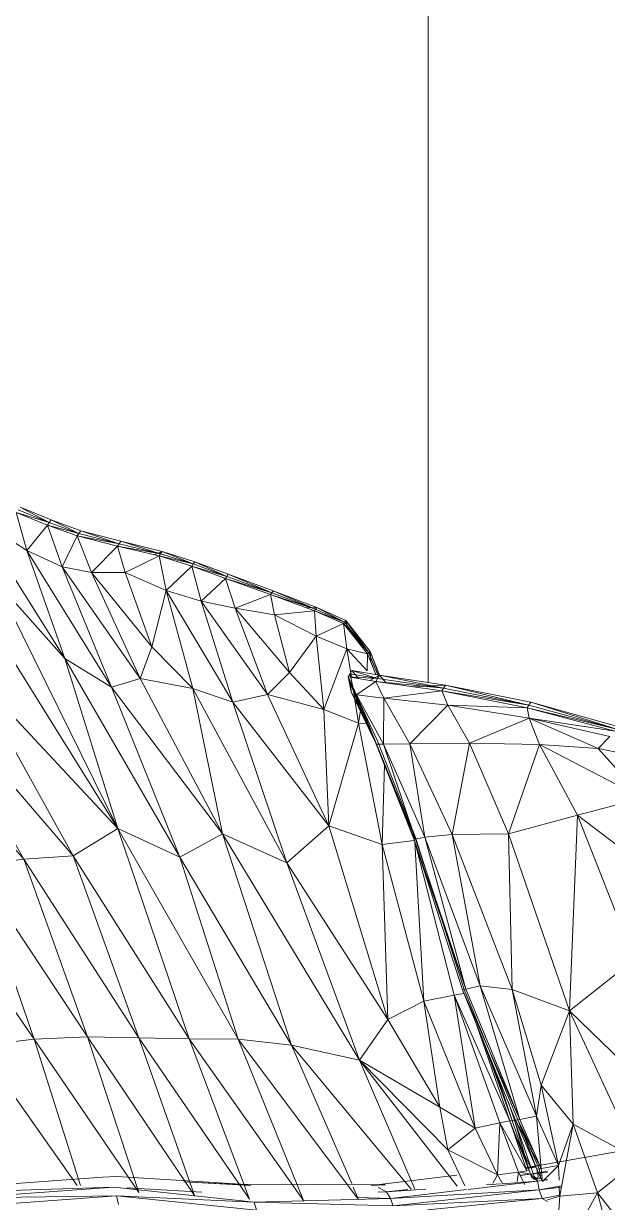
# Model space of a CAD drawing. Header units: millimetres. Extents: x -8546 to 211781, y -3000 to 31870.
# Drawn here: x -4073.4 to -3985.9, y 2579.4 to 2756.1 of the extents above; entities that cross this region are included whole.
import ezdxf

# ---------------------------------------------------------------- set-up
doc = ezdxf.new("R2010")
doc.units = ezdxf.units.MM
doc.layers.add('G-IMPT', color=8, linetype='Continuous', lineweight=9)
doc.layers.add('I-FURN', color=30, linetype='Continuous', lineweight=9)

# ---------------------------------------------------------------- blocks, each defined once
blk = doc.blocks.new('Couch_-_Soft_Bench_Berto_Salotti_9473_0001 - Couch_-_Soft_Bench_Berto_Salotti_9473_0001-449050-Begane grond')
at = {"layer": 'I-FURN'}
blk.add_line((104.7, -2275), (459.22, -2275), dxfattribs=at)
blk = doc.blocks.new('Artificial banana plant 1500mm - Family 4__C1-728657-Begane grond')
at = {"layer": 'G-IMPT'}
for p, q in [((343.49, 24.82), (338.84, 26.75)), ((343.49, 24.82), (338.84, 26.75)), ((343.2, 24.43), (338.84, 26.75)), ((343.2, 24.43), (338.84, 26.75)), ((332.31, 25.1), (339.85, 20.24)), ((332.31, 25.1), (339.85, 20.24)), ((332.31, 25.1), (345.52, 4.08)), ((332.31, 25.1), (345.52, 4.08)), ((338.25, 25.96), (343.2, 24.43)), ((338.25, 25.96), (343.2, 24.43)), ((338.25, 25.96), (342.93, 24.06)), ((338.25, 25.96), (342.93, 24.06)), ((338.25, 25.96), (339.85, 20.24)), ((338.25, 25.96), (339.85, 20.24)), ((338.53, 26.34), (343.2, 24.43)), ((343.2, 24.43), (338.53, 26.34)), ((343.49, 24.82), (343.2, 24.43)), ((343.49, 24.82), (343.2, 24.43)), ((347.94, 23.19), (343.49, 24.82)), ((347.94, 23.19), (343.49, 24.82)), ((347.66, 22.81), (343.49, 24.82)), ((347.66, 22.81), (343.49, 24.82)), ((342.93, 24.06), (339.85, 20.24)), ((342.93, 24.06), (339.85, 20.24)), ((343.2, 24.43), (342.93, 24.06)), ((343.2, 24.43), (342.93, 24.06)), ((342.93, 24.06), (347.66, 22.81)), ((342.93, 24.06), (347.66, 22.81)), ((342.93, 24.06), (347.4, 22.45)), ((342.93, 24.06), (347.4, 22.45)), ((342.93, 24.06), (345.13, 17.77)), ((342.93, 24.06), (345.13, 17.77)), ((343.2, 24.43), (347.66, 22.81)), ((347.66, 22.81), (343.2, 24.43)), ((347.94, 23.19), (347.66, 22.81)), ((347.94, 23.19), (347.66, 22.81)), ((353.94, 21.62), (347.94, 23.19)), ((353.94, 21.62), (347.94, 23.19)), ((353.67, 21.25), (347.94, 23.19)), ((353.67, 21.25), (347.94, 23.19)), ((347.4, 22.45), (345.13, 17.77)), ((347.4, 22.45), (345.13, 17.77)), ((347.66, 22.81), (347.4, 22.45)), ((347.66, 22.81), (347.4, 22.45)), ((347.4, 22.45), (353.67, 21.25)), ((347.4, 22.45), (353.67, 21.25)), ((347.4, 22.45), (353.42, 20.9)), ((347.4, 22.45), (353.42, 20.9)), ((347.4, 22.45), (349.56, 16.93)), ((347.4, 22.45), (349.56, 16.93)), ((347.66, 22.81), (353.67, 21.25)), ((353.67, 21.25), (347.66, 22.81)), ((353.67, 21.25), (353.42, 20.9)), ((353.67, 21.25), (353.42, 20.9)), ((353.94, 21.62), (353.67, 21.25)), ((353.94, 21.62), (353.67, 21.25)), ((353.67, 21.25), (359.89, 19.75)), ((359.89, 19.75), (353.67, 21.25)), ((360.14, 20.1), (353.94, 21.62)), ((360.14, 20.1), (353.94, 21.62)), ((359.89, 19.75), (353.94, 21.62)), ((359.89, 19.75), (353.94, 21.62)), ((339.85, 20.24), (345.13, 17.77)), ((339.85, 20.24), (345.13, 17.77)), ((339.85, 20.24), (345.52, 4.08)), ((339.85, 20.24), (345.52, 4.08)), ((339.85, 20.24), (352.55, -0.26)), ((339.85, 20.24), (352.55, -0.26)), ((353.42, 20.9), (349.56, 16.93)), ((353.42, 20.9), (349.56, 16.93)), ((353.42, 20.9), (359.89, 19.75)), ((353.42, 20.9), (359.89, 19.75)), ((353.42, 20.9), (359.66, 19.43)), ((353.42, 20.9), (359.66, 19.43)), ((353.42, 20.9), (354.56, 16.95)), ((353.42, 20.9), (354.56, 16.95)), ((360.14, 20.1), (358.92, 19.6)), ((360.14, 20.1), (358.92, 19.6)), ((359.89, 19.75), (359.66, 19.43)), ((359.89, 19.75), (359.66, 19.43)), ((360.14, 20.1), (359.89, 19.75)), ((360.14, 20.1), (359.89, 19.75)), ((359.89, 19.75), (364.79, 18.22)), ((364.79, 18.22), (359.89, 19.75)), ((365.02, 18.56), (360.14, 20.1)), ((365.02, 18.56), (360.14, 20.1)), ((364.79, 18.22), (360.14, 20.1)), ((364.79, 18.22), (360.14, 20.1)), ((345.13, 17.77), (349.56, 16.93)), ((345.13, 17.77), (349.56, 16.93)), ((345.13, 17.77), (352.55, -0.26)), ((345.13, 17.77), (352.55, -0.26)), ((345.13, 17.77), (356.81, 1.07)), ((345.13, 17.77), (356.81, 1.07)), ((359.66, 19.43), (354.56, 16.95)), ((359.66, 19.43), (354.56, 16.95)), ((359.66, 19.43), (364.79, 18.22)), ((359.66, 19.43), (364.79, 18.22)), ((359.66, 19.43), (364.58, 17.91)), ((359.66, 19.43), (364.58, 17.91)), ((359.66, 19.43), (360.75, 14.27)), ((359.66, 19.43), (360.75, 14.27)), ((364.58, 17.91), (360.75, 14.27)), ((364.58, 17.91), (360.75, 14.27)), ((364.79, 18.22), (364.58, 17.91)), ((364.79, 18.22), (364.58, 17.91)), ((364.58, 17.91), (369.82, 16.35)), ((364.58, 17.91), (369.82, 16.35)), ((364.58, 17.91), (369.62, 16.06)), ((364.58, 17.91), (369.62, 16.06)), ((364.58, 17.91), (365.98, 12.64)), ((364.58, 17.91), (365.98, 12.64)), ((365.02, 18.56), (364.79, 18.22)), ((365.02, 18.56), (364.79, 18.22)), ((364.79, 18.22), (369.82, 16.35)), ((369.82, 16.35), (364.79, 18.22)), ((370.04, 16.67), (365.02, 18.56)), ((370.04, 16.67), (365.02, 18.56)), ((369.82, 16.35), (365.02, 18.56)), ((369.82, 16.35), (365.02, 18.56)), ((349.56, 16.93), (354.56, 16.95)), ((349.56, 16.93), (354.56, 16.95)), ((349.56, 16.93), (356.81, 1.07)), ((349.56, 16.93), (356.81, 1.07)), ((349.56, 16.93), (358.57, 5.78)), ((349.56, 16.93), (358.57, 5.78)), ((354.56, 16.95), (360.75, 14.27)), ((354.56, 16.95), (360.75, 14.27)), ((354.56, 16.95), (358.57, 5.78)), ((354.56, 16.95), (358.57, 5.78)), ((369.62, 16.06), (365.98, 12.64)), ((369.62, 16.06), (365.98, 12.64)), ((369.82, 16.35), (369.62, 16.06)), ((369.82, 16.35), (369.62, 16.06)), ((369.62, 16.06), (376.57, 13.91)), ((369.62, 16.06), (376.57, 13.91)), ((369.62, 16.06), (376.38, 13.65)), ((369.62, 16.06), (376.38, 13.65)), ((369.62, 16.06), (371.09, 11.59)), ((369.62, 16.06), (371.09, 11.59)), ((370.04, 16.67), (369.82, 16.35)), ((370.04, 16.67), (369.82, 16.35)), ((369.82, 16.35), (376.57, 13.91)), ((376.57, 13.91), (369.82, 16.35)), ((376.77, 14.2), (370.04, 16.67)), ((376.77, 14.2), (370.04, 16.67)), ((376.57, 13.91), (370.04, 16.67)), ((376.57, 13.91), (370.04, 16.67)), ((335.12, 15.74), (345.52, 4.08)), ((335.12, 15.74), (345.52, 4.08)), ((335.12, 15.74), (353.49, -21.41)), ((335.12, 15.74), (353.49, -21.41)), ((360.75, 14.27), (358.57, 5.78)), ((360.75, 14.27), (358.57, 5.78)), ((360.75, 14.27), (365.98, 12.64)), ((360.75, 14.27), (365.98, 12.64)), ((360.75, 14.27), (364.72, -0.42)), ((360.75, 14.27), (364.72, -0.42)), ((360.75, 14.27), (370.72, -2.51)), ((360.75, 14.27), (370.72, -2.51)), ((376.77, 14.2), (376.57, 13.91)), ((376.77, 14.2), (376.57, 13.91)), ((383.33, 11.7), (376.77, 14.2)), ((383.33, 11.7), (376.77, 14.2)), ((383.13, 11.44), (376.77, 14.2)), ((383.13, 11.44), (376.77, 14.2)), ((365.98, 12.64), (371.09, 11.59)), ((365.98, 12.64), (371.09, 11.59)), ((365.98, 12.64), (370.72, -2.51)), ((365.98, 12.64), (370.72, -2.51)), ((365.98, 12.64), (375.94, -1.35)), ((365.98, 12.64), (375.94, -1.35)), ((376.38, 13.65), (371.09, 11.59)), ((376.38, 13.65), (371.09, 11.59)), ((376.57, 13.91), (376.38, 13.65)), ((376.57, 13.91), (376.38, 13.65)), ((376.38, 13.65), (383.13, 11.44)), ((376.38, 13.65), (383.13, 11.44)), ((376.38, 13.65), (382.95, 11.21)), ((376.38, 13.65), (382.95, 11.21)), ((376.38, 13.65), (376.99, 10.6)), ((376.38, 13.65), (376.99, 10.6)), ((376.57, 13.91), (383.13, 11.44)), ((383.13, 11.44), (376.57, 13.91)), ((371.09, 11.59), (376.99, 10.6)), ((371.09, 11.59), (376.99, 10.6)), ((371.09, 11.59), (375.94, -1.35)), ((371.09, 11.59), (375.94, -1.35)), ((371.09, 11.59), (379.21, 1.95)), ((371.09, 11.59), (379.21, 1.95)), ((382.95, 11.21), (376.99, 10.6)), ((382.95, 11.21), (376.99, 10.6)), ((376.99, 10.6), (383.22, 7.4)), ((376.99, 10.6), (383.22, 7.4)), ((376.99, 10.6), (379.21, 1.95)), ((376.99, 10.6), (379.21, 1.95)), ((383.33, 11.7), (381.76, 11.65)), ((383.33, 11.7), (381.76, 11.65)), ((383.13, 11.44), (382.95, 11.21)), ((383.13, 11.44), (382.95, 11.21)), ((382.95, 11.21), (387.49, 9.51)), ((382.95, 11.21), (387.49, 9.51)), ((382.95, 11.21), (387.32, 9.3)), ((382.95, 11.21), (387.32, 9.3)), ((382.95, 11.21), (383.22, 7.4)), ((382.95, 11.21), (383.22, 7.4)), ((383.33, 11.7), (383.13, 11.44)), ((383.33, 11.7), (383.13, 11.44)), ((383.13, 11.44), (387.49, 9.51)), ((387.49, 9.51), (383.13, 11.44)), ((387.69, 9.74), (383.33, 11.7)), ((387.69, 9.74), (383.33, 11.7)), ((387.49, 9.51), (383.33, 11.7)), ((387.49, 9.51), (383.33, 11.7)), ((387.32, 9.3), (383.22, 7.4)), ((387.32, 9.3), (383.22, 7.4)), ((387.49, 9.51), (387.32, 9.3)), ((387.49, 9.51), (387.32, 9.3)), ((387.32, 9.3), (391.12, 4.92)), ((387.32, 9.3), (391.12, 4.92)), ((387.32, 9.3), (390.93, 4.74)), ((387.32, 9.3), (390.93, 4.74)), ((387.32, 9.3), (387.84, 5.48)), ((387.32, 9.3), (387.84, 5.48)), ((387.69, 9.74), (387.49, 9.51)), ((387.69, 9.74), (387.49, 9.51)), ((387.49, 9.51), (391.12, 4.92)), ((391.12, 4.92), (387.49, 9.51)), ((391.32, 5.12), (387.69, 9.74)), ((391.32, 5.12), (387.69, 9.74)), ((391.12, 4.92), (387.69, 9.74)), ((391.12, 4.92), (387.69, 9.74)), ((387.69, 9.74), (387.98, 8.47)), ((387.69, 9.74), (387.98, 8.47)), ((383.22, 7.4), (379.21, 1.95)), ((383.22, 7.4), (379.21, 1.95)), ((383.22, 7.4), (387.84, 5.48)), ((383.22, 7.4), (387.84, 5.48)), ((383.22, 7.4), (384.36, -3.61)), ((383.22, 7.4), (384.36, -3.61)), ((336.22, 6.23), (353.49, -21.41)), ((336.22, 6.23), (353.49, -21.41)), ((356.81, 1.07), (358.57, 5.78)), ((356.81, 1.07), (358.57, 5.78)), ((358.57, 5.78), (364.72, -0.42)), ((358.57, 5.78), (364.72, -0.42)), ((387.84, 5.48), (384.36, -3.61)), ((387.84, 5.48), (384.36, -3.61)), ((390.93, 4.74), (387.84, 5.48)), ((390.93, 4.74), (387.84, 5.48)), ((387.84, 5.48), (390.88, 2.22)), ((387.84, 5.48), (390.88, 2.22)), ((387.84, 5.48), (388.5, 1.22)), ((387.84, 5.48), (388.5, 1.22)), ((345.52, 4.08), (352.55, -0.26)), ((345.52, 4.08), (352.55, -0.26)), ((345.52, 4.08), (353.49, -21.41)), ((345.52, 4.08), (353.49, -21.41)), ((345.52, 4.08), (362.8, -25.71)), ((345.52, 4.08), (362.8, -25.71)), ((390.93, 4.74), (390.88, 2.22)), ((390.93, 4.74), (390.88, 2.22)), ((391.12, 4.92), (390.93, 4.74)), ((391.12, 4.92), (390.93, 4.74)), ((390.93, 4.74), (391.76, 2.77)), ((390.93, 4.74), (391.76, 2.77)), ((390.93, 4.74), (392.15, 1.67)), ((390.93, 4.74), (392.15, 1.67)), ((391.32, 5.12), (391.12, 4.92)), ((391.32, 5.12), (391.12, 4.92)), ((391.12, 4.92), (392.5, 1.44)), ((392.5, 1.44), (391.12, 4.92)), ((392.73, 1.57), (391.32, 5.12)), ((392.73, 1.57), (391.32, 5.12)), ((392.65, 1.52), (391.32, 5.12)), ((392.65, 1.52), (391.32, 5.12)), ((391.32, 5.12), (391.44, 3.45)), ((391.32, 5.12), (391.44, 3.45)), ((353.49, -21.41), (331.34, 2.28)), ((353.49, -21.41), (331.34, 2.28)), ((331.34, 2.28), (346.77, -25.51)), ((331.34, 2.28), (346.77, -25.51)), ((375.94, -1.35), (379.21, 1.95)), ((375.94, -1.35), (379.21, 1.95)), ((379.21, 1.95), (384.36, -3.61)), ((379.21, 1.95), (384.36, -3.61)), ((388.58, 2.26), (388.3, 1.76)), ((388.58, 2.26), (388.3, 1.76)), ((392.73, 1.57), (388.58, 2.26)), ((392.73, 1.57), (388.58, 2.26)), ((392.44, 1.07), (388.58, 2.26)), ((392.44, 1.07), (388.58, 2.26)), ((388.58, 2.26), (389.55, 1.05)), ((388.58, 2.26), (389.55, 1.05)), ((316.4, 0.1), (339.39, -26.03)), ((316.4, 0.1), (339.39, -26.03)), ((323.65, 1.32), (346.77, -25.51)), ((323.65, 1.32), (346.77, -25.51)), ((323.65, 1.32), (339.39, -26.03)), ((323.65, 1.32), (339.39, -26.03)), ((352.55, -0.26), (356.81, 1.07)), ((352.55, -0.26), (356.81, 1.07)), ((356.81, 1.07), (364.72, -0.42)), ((356.81, 1.07), (364.72, -0.42)), ((356.81, 1.07), (369.17, -22.24)), ((356.81, 1.07), (369.17, -22.24)), ((388.3, 1.76), (388.03, 1.3)), ((388.3, 1.76), (388.03, 1.3)), ((388.49, -0.93), (388.03, 1.3)), ((388.49, -0.93), (388.03, 1.3)), ((388.03, 1.3), (392.44, 1.07)), ((388.03, 1.3), (392.44, 1.07)), ((388.03, 1.3), (392.16, 0.62)), ((388.03, 1.3), (392.16, 0.62)), ((388.03, 1.3), (389.66, -3.12)), ((388.03, 1.3), (389.66, -3.12)), ((388.03, 1.3), (389.28, -1.39)), ((388.03, 1.3), (389.28, -1.39)), ((388.76, -0.5), (388.3, 1.76)), ((388.3, 1.76), (392.44, 1.07)), ((392.44, 1.07), (388.3, 1.76)), ((388.3, 1.76), (388.76, -0.5)), ((388.49, -0.93), (388.39, 0.53)), ((388.49, -0.93), (388.39, 0.53)), ((392.16, 0.62), (389.28, -1.39)), ((392.16, 0.62), (389.28, -1.39)), ((392.73, 1.57), (391.29, 0.76)), ((392.73, 1.57), (391.29, 0.76)), ((392.44, 1.07), (392.16, 0.62)), ((392.44, 1.07), (392.16, 0.62)), ((402.33, -0.38), (392.16, 0.62)), ((402.33, -0.38), (392.16, 0.62)), ((402.05, -0.81), (392.16, 0.62)), ((402.05, -0.81), (392.16, 0.62)), ((392.16, 0.62), (393.37, -1.89)), ((392.16, 0.62), (393.37, -1.89)), ((392.73, 1.57), (392.44, 1.07)), ((392.73, 1.57), (392.44, 1.07)), ((402.33, -0.38), (392.44, 1.07)), ((402.33, -0.38), (392.44, 1.07)), ((402.63, 0.08), (392.73, 1.57)), ((402.63, 0.08), (392.73, 1.57)), ((402.33, -0.38), (392.73, 1.57)), ((402.33, -0.38), (392.73, 1.57)), ((392.73, 1.57), (393.7, 0.4)), ((392.73, 1.57), (393.7, 0.4)), ((402.63, 0.08), (397.74, -0.18)), ((402.63, 0.08), (397.74, -0.18)), ((402.33, -0.38), (402.63, 0.08)), ((402.33, -0.38), (402.63, 0.08)), ((415.42, -2.5), (402.63, 0.08)), ((415.42, -2.5), (402.63, 0.08)), ((415.12, -2.93), (402.63, 0.08)), ((415.12, -2.93), (402.63, 0.08)), ((352.55, -0.26), (362.8, -25.71)), ((352.55, -0.26), (362.8, -25.71)), ((352.55, -0.26), (369.17, -22.24)), ((352.55, -0.26), (369.17, -22.24)), ((364.72, -0.42), (370.72, -2.51)), ((364.72, -0.42), (370.72, -2.51)), ((364.72, -0.42), (369.17, -22.24)), ((364.72, -0.42), (369.17, -22.24)), ((364.72, -0.42), (378.8, -26.59)), ((364.72, -0.42), (378.8, -26.59)), ((370.72, -2.51), (375.94, -1.35)), ((370.72, -2.51), (375.94, -1.35)), ((375.94, -1.35), (384.36, -3.61)), ((375.94, -1.35), (384.36, -3.61)), ((375.94, -1.35), (385.1, -21)), ((375.94, -1.35), (385.1, -21)), ((392.11, -8.52), (388.49, -0.93)), ((391.73, -7.72), (388.49, -0.93)), ((388.49, -0.93), (392.29, -8.76)), ((388.49, -0.93), (392.29, -8.76)), ((388.49, -0.93), (389.66, -3.12)), ((388.49, -0.93), (389.66, -3.12)), ((388.72, -0.18), (389.57, -5.64)), ((388.72, -0.18), (389.57, -5.64)), ((392.37, -8.18), (388.76, -0.5)), ((391.77, -7.72), (388.76, -0.5)), ((391.77, -7.72), (388.76, -0.5)), ((388.76, -0.5), (392.37, -8.18)), ((392.29, -8.76), (389.28, -1.39)), ((392.29, -8.76), (389.28, -1.39)), ((389.66, -3.12), (389.28, -1.39)), ((389.66, -3.12), (389.28, -1.39)), ((389.28, -1.39), (393.37, -1.89)), ((389.28, -1.39), (393.37, -1.89)), ((389.28, -1.39), (393.32, -8.8)), ((389.28, -1.39), (393.32, -8.8)), ((402.05, -0.81), (393.37, -1.89)), ((402.05, -0.81), (393.37, -1.89)), ((402.33, -0.38), (402.05, -0.81)), ((402.33, -0.38), (402.05, -0.81)), ((402.05, -0.81), (402.33, -0.38)), ((415.12, -2.93), (402.05, -0.81)), ((415.12, -2.93), (402.05, -0.81)), ((402.05, -0.81), (414.84, -3.33)), ((402.05, -0.81), (414.84, -3.33)), ((402.05, -0.81), (402.97, -2.95)), ((402.05, -0.81), (402.97, -2.95)), ((415.12, -2.93), (402.05, -0.81)), ((415.12, -2.93), (402.33, -0.38)), ((415.12, -2.93), (402.33, -0.38)), ((415.12, -2.93), (402.33, -0.38)), ((370.72, -2.51), (378.8, -26.59)), ((370.72, -2.51), (378.8, -26.59)), ((370.72, -2.51), (385.1, -21)), ((370.72, -2.51), (385.1, -21)), ((389.99, -3.12), (389.57, -5.64)), ((389.99, -3.12), (389.57, -5.64)), ((392.29, -8.76), (389.66, -3.12)), ((392.29, -8.76), (389.66, -3.12)), ((393.37, -1.89), (393.32, -8.8)), ((393.37, -1.89), (393.32, -8.8)), ((393.37, -1.89), (402.97, -2.95)), ((393.37, -1.89), (402.97, -2.95)), ((393.37, -1.89), (397.29, -8.72)), ((393.37, -1.89), (397.29, -8.72)), ((402.97, -2.95), (397.29, -8.72)), ((402.97, -2.95), (397.29, -8.72)), ((414.84, -3.33), (402.97, -2.95)), ((414.84, -3.33), (402.97, -2.95)), ((402.97, -2.95), (415.17, -4.88)), ((402.97, -2.95), (415.17, -4.88)), ((402.97, -2.95), (406.21, -8.62)), ((402.97, -2.95), (406.21, -8.62)), ((415.12, -2.93), (414.84, -3.33)), ((415.12, -2.93), (414.84, -3.33)), ((414.84, -3.33), (428.3, -6.52)), ((414.84, -3.33), (428.3, -6.52)), ((414.84, -3.33), (428.04, -6.85)), ((414.84, -3.33), (428.04, -6.85)), ((414.84, -3.33), (415.17, -4.88)), ((414.84, -3.33), (415.17, -4.88)), ((415.12, -2.93), (415.42, -2.5)), ((415.12, -2.93), (415.42, -2.5)), ((415.12, -2.93), (428.3, -6.52)), ((415.12, -2.93), (428.3, -6.52)), ((428.58, -6.17), (415.42, -2.5)), ((428.58, -6.17), (415.42, -2.5)), ((428.3, -6.52), (415.42, -2.5)), ((428.3, -6.52), (415.42, -2.5)), ((384.36, -3.61), (389.57, -5.64)), ((384.36, -3.61), (389.57, -5.64)), ((384.36, -3.61), (385.1, -21)), ((384.36, -3.61), (385.1, -21)), ((415.17, -4.88), (406.21, -8.62)), ((415.17, -4.88), (406.21, -8.62)), ((428.04, -6.85), (415.17, -4.88)), ((428.04, -6.85), (415.17, -4.88)), ((415.17, -4.88), (427.27, -7.65)), ((415.17, -4.88), (427.27, -7.65)), ((415.17, -4.88), (416.72, -8.81)), ((415.17, -4.88), (416.72, -8.81)), ((415.17, -4.88), (425.49, -9.44)), ((415.17, -4.88), (425.49, -9.44)), ((389.57, -5.64), (385.1, -21)), ((389.57, -5.64), (385.1, -21)), ((391.03, -5.69), (389.57, -5.64)), ((391.03, -5.69), (389.57, -5.64)), ((389.57, -5.64), (393.14, -23.83)), ((389.57, -5.64), (393.14, -23.83)), ((397.85, -22.96), (392.11, -8.52)), ((397.85, -22.96), (392.11, -8.52)), ((392.11, -8.52), (398.14, -23)), ((392.11, -8.52), (398.14, -23)), ((398.14, -23), (392.29, -8.76)), ((398.14, -23), (392.29, -8.76)), ((392.29, -8.76), (393.32, -8.8)), ((392.29, -8.76), (393.32, -8.8)), ((398.1, -22.76), (392.37, -8.18)), ((392.37, -8.18), (398.1, -22.76)), ((393.32, -8.8), (397.29, -8.72)), ((393.32, -8.8), (397.29, -8.72)), ((398.14, -23), (393.32, -8.8)), ((398.14, -23), (393.32, -8.8)), ((399.54, -22.71), (393.32, -8.8)), ((399.54, -22.71), (393.32, -8.8)), ((397.29, -8.72), (406.21, -8.62)), ((397.29, -8.72), (406.21, -8.62)), ((399.54, -22.71), (397.29, -8.72)), ((399.54, -22.71), (397.29, -8.72)), ((397.29, -8.72), (403.63, -22.34)), ((397.29, -8.72), (403.63, -22.34)), ((406.21, -8.62), (403.63, -22.34)), ((406.21, -8.62), (403.63, -22.34)), ((406.21, -8.62), (416.72, -8.81)), ((406.21, -8.62), (416.72, -8.81)), ((406.21, -8.62), (412.08, -22.21)), ((406.21, -8.62), (412.08, -22.21)), ((416.72, -8.81), (412.08, -22.21)), ((416.72, -8.81), (412.08, -22.21)), ((416.72, -8.81), (425.49, -9.44)), ((416.72, -8.81), (425.49, -9.44)), ((416.72, -8.81), (432.16, -16.85)), ((416.72, -8.81), (432.16, -16.85)), ((416.72, -8.81), (422.42, -19.42)), ((416.72, -8.81), (422.42, -19.42)), ((427.27, -7.65), (425.49, -9.44)), ((427.27, -7.65), (425.49, -9.44)), ((436.55, -11.65), (425.49, -9.44)), ((436.55, -11.65), (425.49, -9.44)), ((425.49, -9.44), (432.16, -16.85)), ((425.49, -9.44), (432.16, -16.85)), ((393.45, -11.9), (393.14, -23.83)), ((393.45, -11.9), (393.14, -23.83)), ((397.85, -22.96), (395.28, -16.03)), ((397.85, -22.96), (395.28, -16.03)), ((432.16, -16.85), (422.42, -19.42)), ((432.16, -16.85), (422.42, -19.42)), ((412.08, -22.21), (422.42, -19.42)), ((412.08, -22.21), (422.42, -19.42)), ((422.42, -19.42), (421.2, -48.73)), ((422.42, -19.42), (421.2, -48.73)), ((440.75, -33.43), (422.42, -19.42)), ((440.75, -33.43), (422.42, -19.42)), ((422.42, -19.42), (430.91, -41.07)), ((422.42, -19.42), (430.91, -41.07)), ((378.8, -26.59), (385.1, -21)), ((378.8, -26.59), (385.1, -21)), ((393.14, -23.83), (385.1, -21)), ((393.14, -23.83), (385.1, -21)), ((385.1, -21), (393.98, -50.07)), ((385.1, -21), (393.98, -50.07)), ((353.49, -21.41), (346.77, -25.51)), ((353.49, -21.41), (346.77, -25.51)), ((353.49, -21.41), (362.8, -25.71)), ((353.49, -21.41), (362.8, -25.71)), ((353.49, -21.41), (364.17, -52.94)), ((353.49, -21.41), (364.17, -52.94)), ((353.49, -21.41), (371.53, -53)), ((353.49, -21.41), (371.53, -53)), ((362.8, -25.71), (369.17, -22.24)), ((362.8, -25.71), (369.17, -22.24)), ((369.17, -22.24), (378.8, -26.59)), ((369.17, -22.24), (378.8, -26.59)), ((369.17, -22.24), (379.52, -53.9)), ((369.17, -22.24), (379.52, -53.9)), ((369.17, -22.24), (389.73, -56.14)), ((369.17, -22.24), (389.73, -56.14)), ((397.61, -21.7), (397.92, -22.91)), ((397.61, -21.7), (397.92, -22.91)), ((398.1, -22.76), (397.85, -22.96)), ((398.1, -22.76), (397.85, -22.96)), ((405.15, -45.62), (397.85, -22.96)), ((405.15, -45.62), (397.85, -22.96)), ((397.85, -22.96), (405.68, -45.5)), ((397.85, -22.96), (405.68, -45.5)), ((397.85, -22.96), (398.14, -23)), ((397.85, -22.96), (398.14, -23)), ((405.42, -45.53), (398.1, -22.76)), ((398.1, -22.76), (405.42, -45.53)), ((398.14, -23), (399.54, -22.71)), ((398.14, -23), (399.54, -22.71)), ((399.54, -22.71), (403.63, -22.34)), ((399.54, -22.71), (403.63, -22.34)), ((405.68, -45.5), (399.54, -22.71)), ((405.68, -45.5), (399.54, -22.71)), ((407.8, -44.99), (399.54, -22.71)), ((407.8, -44.99), (399.54, -22.71)), ((403.63, -22.34), (412.08, -22.21)), ((403.63, -22.34), (412.08, -22.21)), ((407.8, -44.99), (403.63, -22.34)), ((407.8, -44.99), (403.63, -22.34)), ((412.63, -45.55), (403.63, -22.34)), ((412.63, -45.55), (403.63, -22.34)), ((412.63, -45.55), (412.08, -22.21)), ((412.63, -45.55), (412.08, -22.21)), ((412.08, -22.21), (421.2, -48.73)), ((412.08, -22.21), (421.2, -48.73)), ((397.93, -23.22), (393.14, -23.83)), ((397.93, -23.22), (393.14, -23.83)), ((393.14, -23.83), (399.38, -47.28)), ((393.14, -23.83), (399.38, -47.28)), ((393.14, -23.83), (393.98, -50.07)), ((393.14, -23.83), (393.98, -50.07)), ((398.01, -23.46), (399.38, -47.28)), ((398.01, -23.46), (399.38, -47.28)), ((405.68, -45.5), (398.14, -23)), ((405.68, -45.5), (398.14, -23)), ((398.24, -24.17), (403.92, -46.41)), ((398.24, -24.17), (403.92, -46.41)), ((331.9, -26.97), (339.39, -26.03)), ((331.9, -26.97), (339.39, -26.03)), ((346.77, -25.51), (339.39, -26.03)), ((346.77, -25.51), (339.39, -26.03)), ((339.39, -26.03), (356.63, -52.78)), ((339.39, -26.03), (356.63, -52.78)), ((339.39, -26.03), (348.95, -52.67)), ((339.39, -26.03), (348.95, -52.67)), ((346.77, -25.51), (364.17, -52.94)), ((346.77, -25.51), (364.17, -52.94)), ((346.77, -25.51), (356.63, -52.78)), ((346.77, -25.51), (356.63, -52.78)), ((362.8, -25.71), (371.53, -53)), ((362.8, -25.71), (371.53, -53)), ((362.8, -25.71), (379.52, -53.9)), ((362.8, -25.71), (379.52, -53.9)), ((331.9, -26.97), (340.96, -53.02)), ((331.9, -26.97), (340.96, -53.02)), ((331.9, -26.97), (348.95, -52.67)), ((331.9, -26.97), (348.95, -52.67)), ((378.8, -26.59), (393.98, -50.07)), ((378.8, -26.59), (393.98, -50.07)), ((378.8, -26.59), (389.73, -56.14)), ((378.8, -26.59), (389.73, -56.14)), ((323.92, -28.34), (340.96, -53.02)), ((323.92, -28.34), (340.96, -53.02)), ((430.91, -41.07), (421.2, -48.73)), ((430.91, -41.07), (421.2, -48.73)), ((405.15, -45.62), (405.68, -45.5)), ((405.15, -45.62), (405.68, -45.5)), ((413.13, -65.15), (405.15, -45.62)), ((413.13, -65.15), (405.15, -45.62)), ((405.15, -45.62), (413.75, -65.03)), ((405.15, -45.62), (413.75, -65.03)), ((413.47, -65.07), (405.42, -45.53)), ((405.42, -45.53), (413.47, -65.07)), ((405.68, -45.5), (407.8, -44.99)), ((405.68, -45.5), (407.8, -44.99)), ((413.75, -65.03), (405.68, -45.5)), ((413.75, -65.03), (405.68, -45.5)), ((413.75, -65.03), (407.8, -44.99)), ((413.75, -65.03), (407.8, -44.99)), ((416.27, -64.52), (407.8, -44.99)), ((416.27, -64.52), (407.8, -44.99)), ((407.8, -44.99), (412.63, -45.55)), ((407.8, -44.99), (412.63, -45.55)), ((416.27, -64.52), (412.63, -45.55)), ((416.27, -64.52), (412.63, -45.55)), ((416.94, -59.89), (412.63, -45.55)), ((416.94, -59.89), (412.63, -45.55)), ((412.63, -45.55), (421.2, -48.73)), ((412.63, -45.55), (421.2, -48.73)), ((399.38, -47.28), (393.98, -50.07)), ((399.38, -47.28), (393.98, -50.07)), ((403.92, -46.41), (399.38, -47.28)), ((403.92, -46.41), (399.38, -47.28)), ((399.38, -47.28), (407.07, -66.35)), ((399.38, -47.28), (407.07, -66.35)), ((399.38, -47.28), (401.75, -63.18)), ((399.38, -47.28), (401.75, -63.18)), ((405.37, -46.15), (403.92, -46.41)), ((405.37, -46.15), (403.92, -46.41)), ((412.24, -65.25), (403.92, -46.41)), ((412.24, -65.25), (403.92, -46.41)), ((403.92, -46.41), (410.77, -65.55)), ((403.92, -46.41), (410.77, -65.55)), ((403.92, -46.41), (407.07, -66.35)), ((403.92, -46.41), (407.07, -66.35)), ((416.94, -59.89), (421.2, -48.73)), ((416.94, -59.89), (421.2, -48.73)), ((421.76, -65.76), (421.2, -48.73)), ((421.76, -65.76), (421.2, -48.73)), ((431.53, -71.06), (421.2, -48.73)), ((431.53, -71.06), (421.2, -48.73)), ((421.2, -48.73), (440.5, -67.46)), ((421.2, -48.73), (440.5, -67.46)), ((393.98, -50.07), (389.73, -56.14)), ((393.98, -50.07), (389.73, -56.14)), ((393.98, -50.07), (401.75, -63.18)), ((393.98, -50.07), (401.75, -63.18)), ((407.32, -50.94), (412.24, -65.25)), ((407.32, -50.94), (412.24, -65.25)), ((340.96, -53.02), (348.95, -52.67)), ((340.96, -53.02), (348.95, -52.67)), ((356.63, -52.78), (348.95, -52.67)), ((356.63, -52.78), (348.95, -52.67)), ((364.98, -76.45), (348.95, -52.67)), ((364.98, -76.45), (348.95, -52.67)), ((356.64, -76), (348.95, -52.67)), ((356.64, -76), (348.95, -52.67)), ((364.17, -52.94), (356.63, -52.78)), ((364.17, -52.94), (356.63, -52.78)), ((356.63, -52.78), (373.24, -76.99)), ((356.63, -52.78), (373.24, -76.99)), ((356.63, -52.78), (364.98, -76.45)), ((356.63, -52.78), (364.98, -76.45)), ((364.17, -52.94), (371.53, -53)), ((364.17, -52.94), (371.53, -53)), ((364.17, -52.94), (373.24, -76.99)), ((364.17, -52.94), (373.24, -76.99)), ((364.17, -52.94), (381.3, -77.17)), ((364.17, -52.94), (381.3, -77.17)), ((371.53, -53), (379.52, -53.9)), ((371.53, -53), (379.52, -53.9)), ((371.53, -53), (381.3, -77.17)), ((371.53, -53), (381.3, -77.17)), ((371.53, -53), (389.57, -77.02)), ((371.53, -53), (389.57, -77.02)), ((408.16, -52.99), (412.59, -65.19)), ((408.16, -52.99), (412.59, -65.19)), ((332.62, -53.99), (340.96, -53.02)), ((332.62, -53.99), (340.96, -53.02)), ((332.62, -53.99), (347.38, -74.92)), ((332.62, -53.99), (347.38, -74.92)), ((356.64, -76), (340.96, -53.02)), ((356.64, -76), (340.96, -53.02)), ((340.96, -53.02), (347.88, -74.91)), ((340.96, -53.02), (347.88, -74.91)), ((379.52, -53.9), (389.73, -56.14)), ((379.52, -53.9), (389.73, -56.14)), ((379.52, -53.9), (397.48, -75.46)), ((379.52, -53.9), (397.48, -75.46)), ((379.52, -53.9), (388.55, -74.64)), ((379.52, -53.9), (388.55, -74.64)), ((401.75, -63.18), (389.73, -56.14)), ((401.75, -63.18), (389.73, -56.14)), ((402.95, -69.56), (389.73, -56.14)), ((402.95, -69.56), (389.73, -56.14)), ((404.36, -75.01), (389.73, -56.14)), ((404.36, -75.01), (389.73, -56.14)), ((389.73, -56.14), (398, -75.48)), ((389.73, -56.14), (398, -75.48)), ((409.4, -56.02), (412.59, -65.19)), ((412.59, -65.19), (409.4, -56.02)), ((412.59, -65.19), (410.21, -57.99)), ((412.59, -65.19), (410.21, -57.99)), ((416.27, -64.52), (416.94, -59.89)), ((416.27, -64.52), (416.94, -59.89)), ((419.57, -71.91), (416.94, -59.89)), ((419.57, -71.91), (416.94, -59.89)), ((421.76, -65.76), (416.94, -59.89)), ((421.76, -65.76), (416.94, -59.89)), ((407.07, -66.35), (401.75, -63.18)), ((407.07, -66.35), (401.75, -63.18)), ((401.75, -63.18), (402.95, -69.56)), ((401.75, -63.18), (402.95, -69.56)), ((412.97, -65.13), (412.04, -62.46)), ((412.97, -65.13), (412.04, -62.46)), ((412.24, -65.25), (410.77, -65.55)), ((412.24, -65.25), (410.77, -65.55)), ((412.59, -65.19), (412.24, -65.25)), ((412.59, -65.19), (412.24, -65.25)), ((412.24, -65.25), (415.16, -72.66)), ((412.24, -65.25), (415.16, -72.66)), ((412.24, -65.25), (414.81, -72.72)), ((412.24, -65.25), (414.81, -72.72)), ((412.97, -65.13), (412.59, -65.19)), ((412.97, -65.13), (412.59, -65.19)), ((412.59, -65.19), (415.16, -72.66)), ((415.16, -72.66), (412.59, -65.19)), ((415.54, -72.59), (412.97, -65.13)), ((415.54, -72.59), (412.97, -65.13)), ((415.16, -72.66), (412.97, -65.13)), ((415.16, -72.66), (412.97, -65.13)), ((413.13, -65.15), (413.75, -65.03)), ((413.13, -65.15), (413.75, -65.03)), ((416.29, -72.48), (413.13, -65.15)), ((416.29, -72.48), (413.13, -65.15)), ((413.13, -65.15), (416.94, -72.38)), ((413.13, -65.15), (416.94, -72.38)), ((416.64, -72.43), (413.47, -65.07)), ((413.47, -65.07), (416.64, -72.43)), ((416.29, -72.48), (413.48, -65.08)), ((416.29, -72.48), (413.48, -65.08)), ((413.48, -65.08), (415.67, -69.58)), ((413.48, -65.08), (415.67, -69.58)), ((413.75, -65.03), (416.27, -64.52)), ((413.75, -65.03), (416.27, -64.52)), ((416.94, -72.38), (413.75, -65.03)), ((416.94, -72.38), (413.75, -65.03)), ((416.94, -72.38), (416.27, -64.52)), ((416.94, -72.38), (416.27, -64.52)), ((419.57, -71.91), (416.27, -64.52)), ((419.57, -71.91), (416.27, -64.52)), ((407.07, -66.35), (402.95, -69.56)), ((407.07, -66.35), (402.95, -69.56)), ((410.77, -65.55), (407.07, -66.35)), ((410.77, -65.55), (407.07, -66.35)), ((407.07, -66.35), (410.41, -73.33)), ((407.07, -66.35), (410.41, -73.33)), ((410.77, -65.55), (410.41, -73.33)), ((410.77, -65.55), (410.41, -73.33)), ((414.81, -72.72), (410.77, -65.55)), ((414.81, -72.72), (410.77, -65.55)), ((410.77, -65.55), (413.55, -72.91)), ((410.77, -65.55), (413.55, -72.91)), ((415.54, -72.59), (412.75, -66.73)), ((415.54, -72.59), (412.75, -66.73)), ((419.57, -71.91), (421.76, -65.76)), ((419.57, -71.91), (421.76, -65.76)), ((419.74, -76.5), (421.76, -65.76)), ((419.74, -76.5), (421.76, -65.76)), ((425.43, -76.05), (421.76, -65.76)), ((425.43, -76.05), (421.76, -65.76)), ((421.76, -65.76), (431.53, -71.06)), ((421.76, -65.76), (431.53, -71.06)), ((415.22, -72.17), (439.39, -67.91)), ((415.22, -72.17), (439.39, -67.91)), ((410.41, -73.33), (402.95, -69.56)), ((410.41, -73.33), (402.95, -69.56)), ((402.95, -69.56), (405.51, -74.98)), ((402.95, -69.56), (405.51, -74.98)), ((414.6, -72.34), (416.17, -72.07)), ((414.6, -72.34), (416.17, -72.07)), ((414.63, -72.39), (416.06, -72.19)), ((414.63, -72.39), (416.06, -72.19)), ((415.22, -72.17), (414.79, -72.23)), ((415.22, -72.17), (414.79, -72.23)), ((415.22, -72.17), (414.79, -72.23)), ((415.33, -72.15), (416.82, -71.9)), ((415.33, -72.15), (416.82, -71.9)), ((416.29, -72.48), (416.94, -72.38)), ((416.29, -72.48), (416.94, -72.38)), ((416.64, -72.43), (416.29, -72.48)), ((416.64, -72.43), (416.29, -72.48)), ((416.88, -73.5), (416.64, -72.43)), ((416.64, -72.43), (416.88, -73.5)), ((416.94, -72.38), (419.57, -71.91)), ((416.94, -72.38), (419.57, -71.91)), ((417.16, -74.33), (416.94, -72.38)), ((417.16, -74.33), (416.94, -72.38)), ((417.16, -74.33), (419.57, -71.91)), ((417.16, -74.33), (419.57, -71.91)), ((419.65, -74.13), (419.57, -71.91)), ((419.65, -74.13), (419.57, -71.91)), ((425.43, -76.05), (431.53, -71.06)), ((425.43, -76.05), (431.53, -71.06)), ((330.31, -75.21), (351.17, -73.69)), ((330.31, -75.21), (351.17, -73.69)), ((351.17, -73.69), (353.35, -73.59)), ((351.17, -73.69), (353.35, -73.59)), ((353.35, -73.59), (371.91, -74.71)), ((353.35, -73.59), (371.91, -74.71)), ((404.29, -73.4), (391.47, -74.91)), ((404.29, -73.4), (391.47, -74.91)), ((410.41, -73.33), (409.7, -74.6)), ((410.41, -73.33), (409.7, -74.6)), ((413.55, -72.91), (410.41, -73.33)), ((413.55, -72.91), (410.41, -73.33)), ((410.41, -73.33), (411.21, -74.72)), ((410.41, -73.33), (411.21, -74.72)), ((413.55, -72.91), (413.35, -74.34)), ((413.55, -72.91), (413.35, -74.34)), ((414.81, -72.72), (413.55, -72.91)), ((414.81, -72.72), (413.55, -72.91)), ((415.34, -73.25), (413.55, -72.9)), ((415.34, -73.25), (413.55, -72.9)), ((413.55, -72.91), (414.49, -74.77)), ((413.55, -72.91), (414.49, -74.77)), ((413.79, -73.39), (415.34, -73.25)), ((413.79, -73.39), (415.34, -73.25)), ((413.82, -73.44), (415.34, -73.25)), ((413.82, -73.44), (415.34, -73.25)), ((415.16, -72.66), (414.81, -72.72)), ((415.16, -72.66), (414.81, -72.72)), ((415.16, -72.66), (415.58, -73.71)), ((415.58, -73.71), (415.16, -72.66)), ((415.34, -73.25), (417.91, -72.79)), ((415.34, -73.25), (417.91, -72.79)), ((415.34, -73.25), (417.91, -72.91)), ((415.34, -73.25), (417.91, -72.91)), ((416.42, -74.3), (415.34, -73.25)), ((416.42, -74.3), (415.34, -73.25)), ((415.96, -73.64), (415.54, -72.59)), ((415.96, -73.64), (415.54, -72.59)), ((415.58, -73.71), (415.97, -74.02)), ((415.97, -74.02), (415.58, -73.71)), ((416.35, -73.95), (415.96, -73.64)), ((416.35, -73.95), (415.96, -73.64)), ((415.97, -74.02), (416.35, -73.96)), ((416.35, -73.96), (415.97, -74.02)), ((415.99, -74.02), (416.71, -73.9)), ((415.99, -74.02), (416.71, -73.9)), ((415.99, -74.02), (416.36, -73.95)), ((415.99, -74.02), (416.36, -73.95)), ((416.53, -73.56), (416.29, -72.48)), ((416.53, -73.56), (416.29, -72.48)), ((416.29, -72.48), (417.11, -74.21)), ((416.29, -72.48), (417.11, -74.21)), ((416.72, -73.89), (416.35, -73.95)), ((416.35, -73.96), (416.71, -73.9)), ((416.71, -73.9), (416.35, -73.96)), ((416.36, -73.95), (416.53, -73.56)), ((416.42, -74.3), (417.91, -74.02)), ((416.42, -74.3), (417.91, -74.02)), ((416.42, -74.3), (417.91, -74.1)), ((416.42, -74.3), (417.91, -74.1)), ((416.71, -73.9), (416.88, -73.5)), ((416.88, -73.5), (416.71, -73.9)), ((417.09, -73.83), (416.71, -73.9)), ((417.09, -73.83), (416.71, -73.9)), ((417.09, -73.83), (416.72, -73.89)), ((329.7, -76.83), (352.89, -75.19)), ((329.7, -76.83), (352.89, -75.19)), ((335.76, -75.72), (352.89, -75.19)), ((335.76, -75.72), (352.89, -75.19)), ((352.89, -75.19), (373.93, -77.45)), ((352.89, -75.19), (373.93, -77.45)), ((354.89, -75.3), (366.07, -75.91)), ((354.89, -75.3), (366.07, -75.91)), ((363.36, -74.37), (373.43, -74.91)), ((363.36, -74.37), (373.43, -74.91)), ((363.36, -74.37), (373.04, -74.88)), ((363.36, -74.37), (373.04, -74.88)), ((371.91, -74.71), (393.63, -74.85)), ((371.91, -74.71), (393.63, -74.85)), ((373.43, -74.91), (373.04, -74.88)), ((373.43, -74.91), (373.04, -74.88)), ((388.77, -75.17), (389.58, -77.02)), ((388.77, -75.17), (389.58, -77.02)), ((391.47, -74.91), (393.63, -74.85)), ((391.47, -74.91), (393.63, -74.85)), ((392.46, -75.92), (393.78, -75.9)), ((392.46, -75.92), (393.78, -75.9)), ((393.78, -75.9), (392.54, -75.23)), ((393.78, -75.9), (392.54, -75.23)), ((399.65, -75.48), (393.78, -75.9)), ((399.65, -75.48), (393.78, -75.9)), ((393.78, -75.9), (396.97, -75.51)), ((393.78, -75.9), (396.97, -75.51)), ((394.37, -76.88), (393.78, -75.9)), ((394.37, -76.88), (393.78, -75.9)), ((394.37, -76.88), (405.77, -75.55)), ((405.77, -75.55), (394.37, -76.88)), ((405.77, -75.55), (394.37, -76.88)), ((416.68, -75.6), (394.37, -76.88)), ((416.68, -75.6), (394.37, -76.88)), ((416.68, -75.6), (394.37, -76.88)), ((416.68, -75.6), (394.75, -77.99)), ((416.68, -75.6), (394.75, -77.99)), ((406.01, -75.52), (416.42, -74.3)), ((416.42, -74.3), (406.01, -75.52)), ((416.42, -74.3), (406.01, -75.52)), ((410.85, -74.69), (408.78, -74.84)), ((410.85, -74.69), (408.78, -74.84)), ((416.42, -74.3), (411.18, -74.67)), ((416.42, -74.3), (411.18, -74.67)), ((416.68, -75.6), (416.42, -74.3)), ((416.68, -75.6), (416.42, -74.3)), ((416.68, -75.6), (416.42, -74.3)), ((416.68, -75.6), (420.03, -74.97)), ((416.68, -75.6), (420.03, -74.97)), ((416.68, -75.6), (419.99, -75.17)), ((416.68, -75.6), (419.99, -75.17)), ((416.68, -75.6), (417.12, -76.86)), ((416.68, -75.6), (417.12, -76.86)), ((419.73, -76.5), (419.68, -75.04)), ((419.73, -76.5), (419.68, -75.04)), ((329.7, -76.83), (353.29, -76.46)), ((329.7, -76.83), (353.29, -76.46)), ((330.63, -78.16), (353.29, -76.46)), ((330.63, -78.16), (353.29, -76.46)), ((353.58, -77.78), (353.29, -76.46)), ((353.58, -77.78), (353.29, -76.46)), ((353.29, -76.46), (374.29, -78.61)), ((353.29, -76.46), (374.29, -78.61)), ((353.29, -76.46), (373.93, -77.45)), ((353.29, -76.46), (373.93, -77.45)), ((394.37, -76.88), (373.93, -77.45)), ((394.37, -76.88), (373.93, -77.45)), ((374.29, -78.61), (373.93, -77.45)), ((374.29, -78.61), (373.93, -77.45)), ((373.93, -77.45), (394.75, -77.99)), ((373.93, -77.45), (394.75, -77.99)), ((381.3, -77.17), (381.4, -77.17)), ((381.3, -77.17), (381.4, -77.17)), ((394.37, -76.88), (389.43, -76.75)), ((394.37, -76.88), (389.43, -76.75)), ((394.37, -76.88), (394.75, -77.99)), ((394.37, -76.88), (394.75, -77.99)), ((394.75, -77.99), (417.12, -76.86)), ((394.75, -77.99), (417.12, -76.86)), ((399.92, -78.56), (417.12, -76.86)), ((399.92, -78.56), (417.12, -76.86)), ((417.12, -76.86), (419.77, -76.37)), ((417.12, -76.86), (419.77, -76.37)), ((417.12, -76.86), (417.91, -76.75)), ((417.12, -76.86), (417.91, -76.75)), ((417.91, -77.33), (417.12, -76.86)), ((417.91, -77.33), (417.12, -76.86)), ((417.91, -77.09), (419.74, -76.54)), ((417.91, -77.09), (419.74, -76.54)), ((419.03, -87.43), (425.43, -76.05)), ((419.03, -87.43), (425.43, -76.05)), ((419.03, -87.43), (419.74, -76.54)), ((419.03, -87.43), (419.74, -76.54)), ((419.74, -76.54), (425.43, -76.05)), ((419.74, -76.54), (425.43, -76.05)), ((429.92, -93.34), (425.43, -76.05)), ((429.92, -93.34), (425.43, -76.05)), ((425.43, -76.05), (439.68, -94.22)), ((425.43, -76.05), (439.68, -94.22))]:
    blk.add_line(p, q, dxfattribs=at)
blk = doc.blocks.new('Artificial banana plant 1500mm - Family 4__C2-728658-Begane grond')
blk.add_blockref('Artificial banana plant 1500mm - Family 4__C1-728657-Begane grond', (0, 0))
blk = doc.blocks.new('Artificial banana plant 1500mm - Family 4-728656-Begane grond')
blk.add_blockref('Artificial banana plant 1500mm - Family 4__C2-728658-Begane grond', (0, 0))
blk = doc.blocks.new('Artificial banana plant 1500mm - Ny märkning-728662-Begane grond')
blk.add_blockref('Artificial banana plant 1500mm - Family 4-728656-Begane grond', (0, 0))

msp = doc.modelspace()

# ---------------------------------------------------------------- block references
at = {"layer": 'I-FURN', "rotation": 269.9999999999997}
msp.add_blockref('Couch_-_Soft_Bench_Berto_Salotti_9473_0001 - Couch_-_Soft_Bench_Berto_Salotti_9473_0001-449050-Begane grond', (-1737.76, 3116.58), dxfattribs=at)
at = {"layer": 'I-FURN'}
msp.add_blockref('Artificial banana plant 1500mm - Ny märkning-728662-Begane grond', (-4412.76, 2656.87), dxfattribs=at)

doc.saveas('drawing.dxf')
